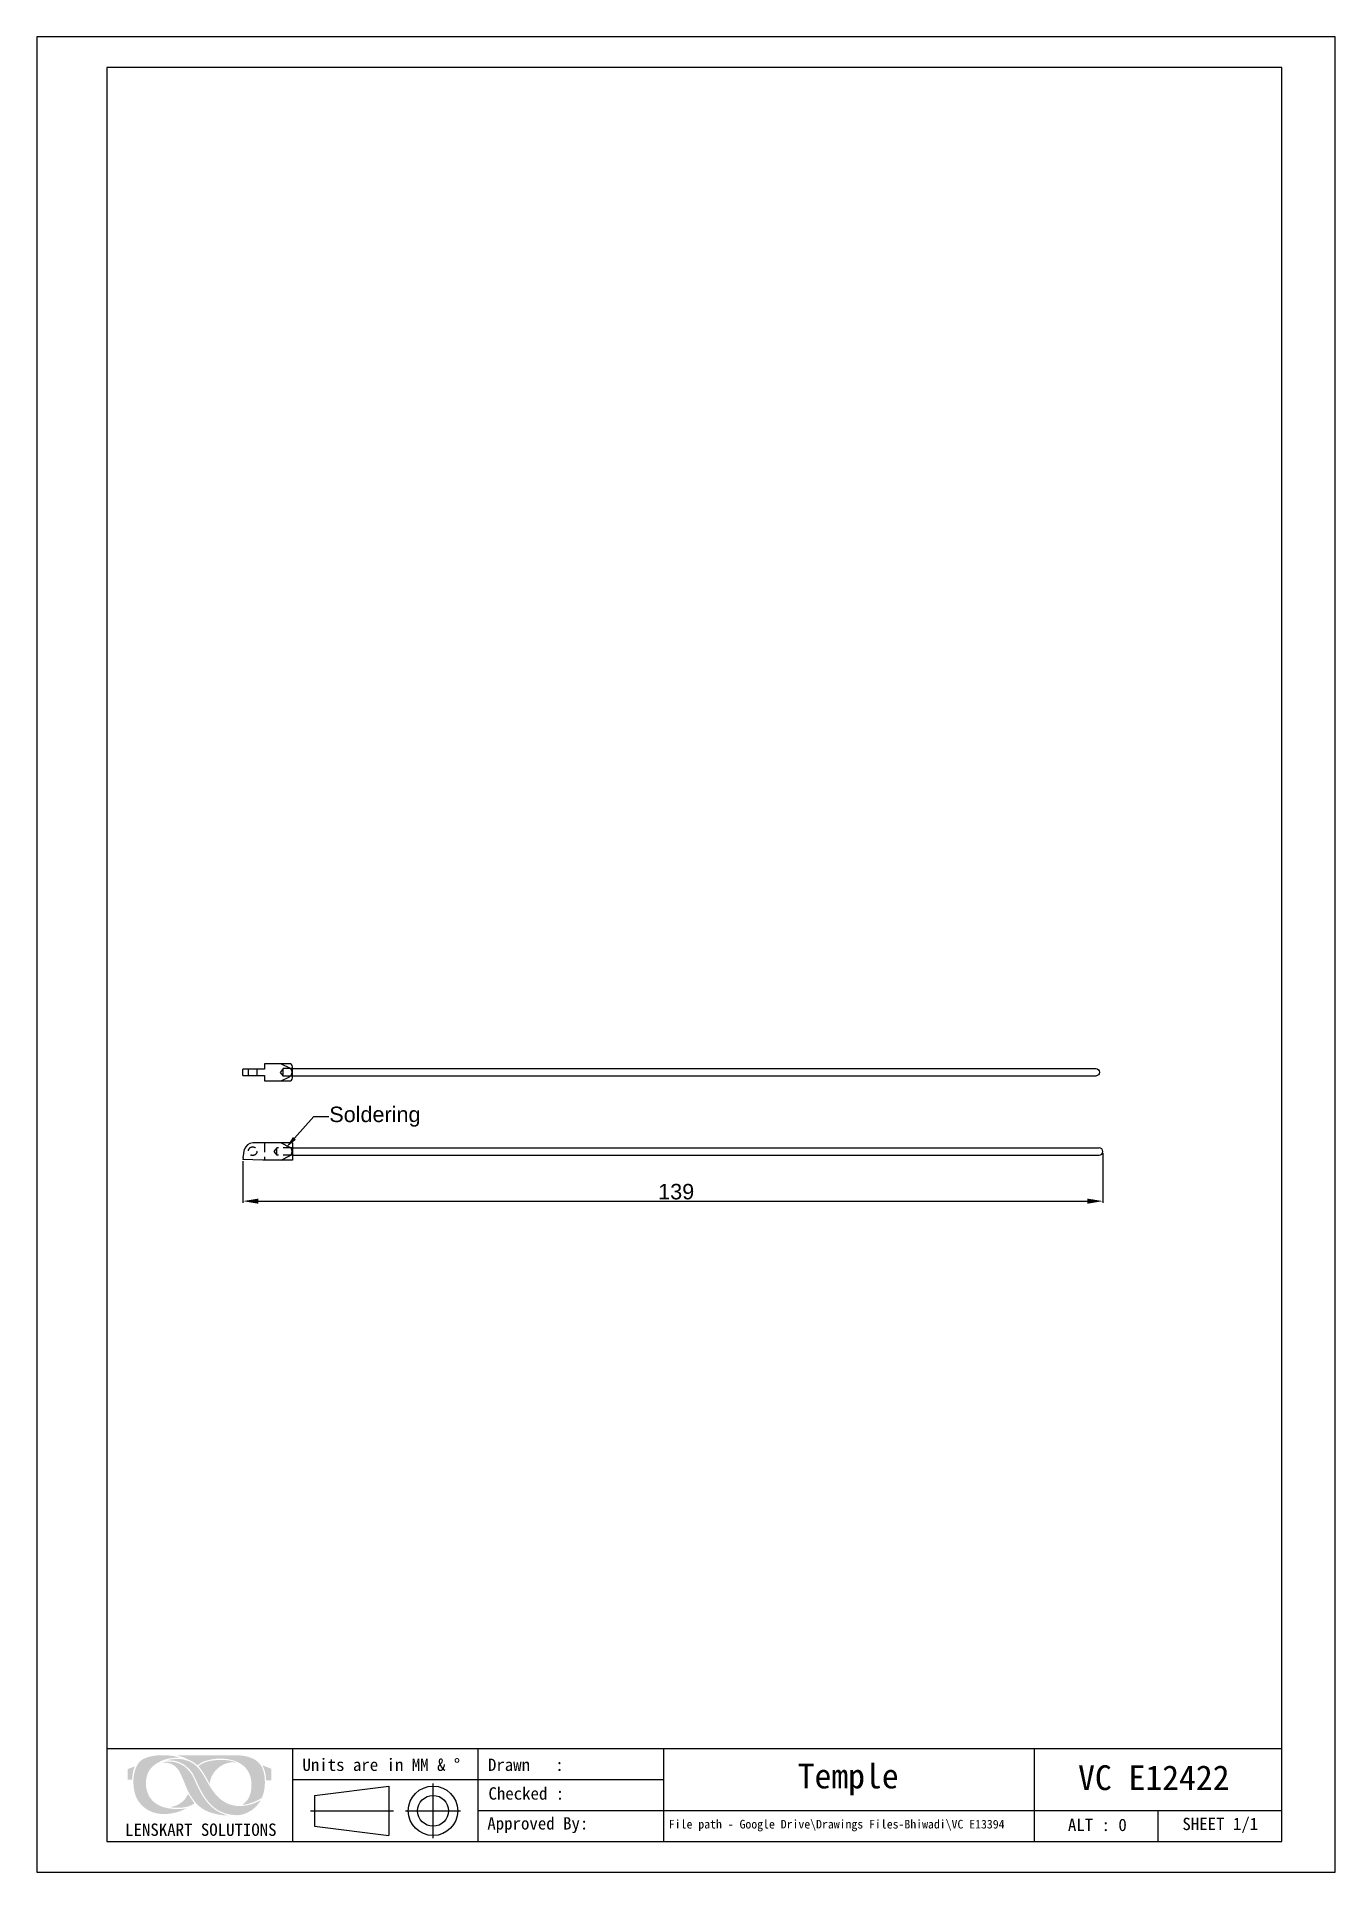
# Model space of a CAD drawing. Header units: millimetres. Extents: x 2642 to 2852, y 1723 to 2020.
import ezdxf
from ezdxf import colors
from ezdxf.entities.mleader import LeaderData, LeaderLine
from ezdxf.math import Vec2, Vec3

# ---------------------------------------------------------------- set-up
doc = ezdxf.new("R2010")
doc.units = ezdxf.units.MM
doc.linetypes.add('HIDDEN2', pattern=[0.1875, 0.125, -0.0625])
for name, color, linetype in [('Dimension', 3, 'Continuous'), ('Hidden Line', 1, 'HIDDEN2'), ('图框-线条', 7, 'Continuous')]:
    doc.layers.add(name, color=color, linetype=linetype)
doc.layers.add('绘图层', color=7, linetype='Continuous', lineweight=15)
doc.styles.get("Standard").update_dxf_attribs({"font": 'arial.ttf'})
doc.styles.add('宋体', font='SimSun.ttf')
doc.dimstyles.new('Standard$0', dxfattribs={"dimtxt": 2.3, "dimasz": 2, "dimexe": 1, "dimexo": 1, "dimgap": 1, "dimtad": 1, "dimdec": 1, "dimzin": 0, "dimdsep": 46, "dimtxsty": 'Standard', "dimcen": 0, "dimclrd": 4, "dimclre": 4, "dimclrt": 4, "dimadec": 1, "dimazin": 0, "dimtfac": 1, "dimtdec": 1, "dimtofl": 0, "dimtmove": 0, "dimatfit": 0, "dimfxl": 1, "dimtfillclr": 256, "dimtolj": 1, "dimtzin": 0, "dimlwd": -1, "dimlwe": -1, "dimarcsym": 1})

# ---------------------------------------------------------------- blocks, each defined once
blk = doc.blocks.new('*D2')
at = {"layer": 'Defpoints', "color": 0, "transparency": 16777216}
for p in [(2814.5, 1839.27), (2675.45, 1837.96), (2814.5, 1831.25)]:
    blk.add_point(p, dxfattribs=at)
at = {"layer": 'Dimension', "color": 3, "transparency": 16777216}
for p, q in [((2814.5, 1839.02), (2814.5, 1831)), ((2675.45, 1837.71), (2675.45, 1831)), ((2677.95, 1831.25), (2812, 1831.25))]:
    blk.add_line(p, q, dxfattribs=at)
for points in [[(2677.95, 1831.66), (2677.95, 1830.83), (2675.45, 1831.25)], [(2812, 1831.66), (2812, 1830.83), (2814.5, 1831.25)]]:
    blk.add_solid(points, dxfattribs=at)
at = {"layer": 'Dimension', "transparency": 16777216, "insert": (2745.51, 1832.77), "char_height": 2.5, "attachment_point": 5}
blk.add_mtext('\\A1;139', dxfattribs=at)

msp = doc.modelspace()

# ---------------------------------------------------------------- hatches: boundary and pattern name
at = {"layer": '图框-线条', "lineweight": 0, "ltscale": 0.1}
h = msp.add_hatch(color=252, dxfattribs=at)
edge = h.paths.add_edge_path()
edge.add_spline(control_points=[(2656.8, 1739.35), (2656.8, 1739.35), (2656.8, 1737.64), (2656.8, 1737.64), (2656.8, 1737.64), (2656.8, 1737.64), (2657.51, 1737.64), (2657.51, 1737.64), (2657.51, 1737.64), (2657.56, 1738.04), (2657.57, 1738.39), (2657.65, 1738.79), (2657.65, 1738.79), (2657.72, 1739.14), (2657.82, 1739.49), (2657.95, 1739.79), (2657.95, 1739.79), (2657.95, 1739.79), (2656.8, 1739.35), (2656.8, 1739.35)], knot_values=[0, 0, 0, 0, 0.166667, 0.166667, 0.166667, 0.166667, 0.333333, 0.333333, 0.333333, 0.333333, 0.5, 0.5, 0.5, 0.5, 0.666667, 0.666667, 0.666667, 0.666667, 1, 1, 1, 1], degree=3, periodic=0)
edge = h.paths.add_edge_path()
edge.add_spline(control_points=[(2679.2, 1737.56), (2679.2, 1737.56), (2680.01, 1737.56), (2680.01, 1737.56), (2680.01, 1737.56), (2680.01, 1737.56), (2680.01, 1739.41), (2680.01, 1739.41), (2680.01, 1739.41), (2680.01, 1739.41), (2678.6, 1739.97), (2678.6, 1739.97), (2678.6, 1739.97), (2678.74, 1739.61), (2678.9, 1739.35), (2679.01, 1738.9), (2679.01, 1738.9), (2679.13, 1738.45), (2679.16, 1738.05), (2679.2, 1737.56)], knot_values=[0, 0, 0, 0, 0.166667, 0.166667, 0.166667, 0.166667, 0.333333, 0.333333, 0.333333, 0.333333, 0.5, 0.5, 0.5, 0.5, 0.666667, 0.666667, 0.666667, 0.666667, 1, 1, 1, 1], degree=3, periodic=0)
edge = h.paths.add_edge_path(flags=17)
edge.add_spline(control_points=[(2663.72, 1733.22), (2663.85, 1733.11), (2664.67, 1733.1), (2664.82, 1733.09), (2664.82, 1733.09), (2665.7, 1733.07), (2667.02, 1733.28), (2667.59, 1733.83), (2667.59, 1733.83), (2667.54, 1733.92), (2667.51, 1733.95), (2667.45, 1734.02), (2667.45, 1734.02), (2667.45, 1734.02), (2666.58, 1735.31), (2666.58, 1735.31), (2666.58, 1735.31), (2666.37, 1735.05), (2666.28, 1734.55), (2665.48, 1733.94), (2665.48, 1733.94), (2665.01, 1733.57), (2664.45, 1733.32), (2663.72, 1733.22)], knot_values=[0, 0, 0, 0, 0.142857, 0.142857, 0.142857, 0.142857, 0.285714, 0.285714, 0.285714, 0.285714, 0.428571, 0.428571, 0.428571, 0.428571, 0.571429, 0.571429, 0.571429, 0.571429, 0.714286, 0.714286, 0.714286, 0.714286, 1, 1, 1, 1], degree=3, periodic=0)
edge = h.paths.add_edge_path(flags=17)
edge.add_spline(control_points=[(2668.27, 1739.8), (2668.32, 1739.71), (2668.33, 1739.72), (2668.39, 1739.65), (2668.39, 1739.65), (2669.04, 1738.91), (2669.97, 1737.12), (2670.09, 1736.99), (2670.09, 1736.99), (2670.15, 1738.49), (2671.4, 1739.8), (2672.64, 1740.23), (2672.64, 1740.23), (2673.28, 1740.46), (2673.63, 1740.47), (2674.36, 1740.4), (2674.36, 1740.4), (2674.12, 1740.59), (2673.11, 1740.76), (2672.86, 1740.79), (2672.86, 1740.79), (2671.64, 1740.92), (2669.89, 1740.81), (2668.81, 1740.21), (2668.81, 1740.21), (2668.64, 1740.11), (2668.33, 1739.92), (2668.27, 1739.8)], knot_values=[0, 0, 0, 0, 0.125, 0.125, 0.125, 0.125, 0.25, 0.25, 0.25, 0.25, 0.375, 0.375, 0.375, 0.375, 0.5, 0.5, 0.5, 0.5, 0.625, 0.625, 0.625, 0.625, 0.75, 0.75, 0.75, 0.75, 1, 1, 1, 1], degree=3, periodic=0)
edge = h.paths.add_edge_path()
edge.add_spline(control_points=[(2667.69, 1737.44), (2667.28, 1738.36), (2667.15, 1738.61), (2666.51, 1739.3), (2666.51, 1739.3), (2665.64, 1740.25), (2664.29, 1740.72), (2662.97, 1740.54), (2662.97, 1740.54), (2662.88, 1740.52), (2662.8, 1740.51), (2662.72, 1740.5), (2662.72, 1740.5), (2662.72, 1740.5), (2662.49, 1740.42), (2662.49, 1740.42), (2662.49, 1740.42), (2663.25, 1740.39), (2663.85, 1740.28), (2664.36, 1739.89), (2664.36, 1739.89), (2664.87, 1739.51), (2665.06, 1739.21), (2665.38, 1738.54), (2665.38, 1738.54), (2665.91, 1737.46), (2666.27, 1736.25), (2666.86, 1735.25), (2666.86, 1735.25), (2667.49, 1734.18), (2668.11, 1733.4), (2669.17, 1732.78), (2669.17, 1732.78), (2670.02, 1732.28), (2671.81, 1731.81), (2673, 1731.86), (2673, 1731.86), (2672.87, 1731.92), (2672.69, 1731.95), (2672.53, 1732), (2672.53, 1732), (2670.32, 1732.67), (2669.04, 1734.55), (2668.07, 1736.61), (2668.07, 1736.61), (2667.93, 1736.89), (2667.81, 1737.16), (2667.69, 1737.44)], knot_values=[0, 0, 0, 0, 0.076923, 0.076923, 0.076923, 0.076923, 0.153846, 0.153846, 0.153846, 0.153846, 0.230769, 0.230769, 0.230769, 0.230769, 0.307692, 0.307692, 0.307692, 0.307692, 0.384615, 0.384615, 0.384615, 0.384615, 0.461538, 0.461538, 0.461538, 0.461538, 0.538462, 0.538462, 0.538462, 0.538462, 0.615385, 0.615385, 0.615385, 0.615385, 0.692308, 0.692308, 0.692308, 0.692308, 0.769231, 0.769231, 0.769231, 0.769231, 0.846154, 0.846154, 0.846154, 0.846154, 1, 1, 1, 1], degree=3, periodic=0)
edge = h.paths.add_edge_path()
edge.add_spline(control_points=[(2678.31, 1734.29), (2678.28, 1734.29), (2677.46, 1733.9), (2677.29, 1733.84), (2677.29, 1733.84), (2676.94, 1733.7), (2676.52, 1733.57), (2676.13, 1733.5), (2676.13, 1733.5), (2675.15, 1733.31), (2674.44, 1733.31), (2673.51, 1733.58), (2673.51, 1733.58), (2671.92, 1734.05), (2671, 1735.16), (2670.25, 1736.32), (2670.25, 1736.32), (2668.93, 1738.37), (2668.39, 1740.36), (2665.85, 1740.9), (2665.85, 1740.9), (2665.42, 1740.99), (2664.9, 1741.03), (2664.45, 1740.99), (2664.45, 1740.99), (2664.15, 1740.97), (2663.43, 1740.9), (2663.21, 1740.77), (2663.21, 1740.77), (2664.33, 1740.79), (2665.21, 1740.57), (2666, 1740.01), (2666, 1740.01), (2667.66, 1738.82), (2667.71, 1737.58), (2668.57, 1736.03), (2668.57, 1736.03), (2668.99, 1735.29), (2669.29, 1734.72), (2669.86, 1734.05), (2669.86, 1734.05), (2671.05, 1732.66), (2672.31, 1732.04), (2674.25, 1731.9), (2674.25, 1731.9), (2675.19, 1731.83), (2676.13, 1732.25), (2676.75, 1732.64), (2676.75, 1732.64), (2677.18, 1732.91), (2677.51, 1733.24), (2677.83, 1733.61), (2677.83, 1733.61), (2678, 1733.8), (2678.18, 1734.09), (2678.31, 1734.29)], knot_values=[0, 0, 0, 0, 0.066667, 0.066667, 0.066667, 0.066667, 0.133333, 0.133333, 0.133333, 0.133333, 0.2, 0.2, 0.2, 0.2, 0.266667, 0.266667, 0.266667, 0.266667, 0.333333, 0.333333, 0.333333, 0.333333, 0.4, 0.4, 0.4, 0.4, 0.466667, 0.466667, 0.466667, 0.466667, 0.533333, 0.533333, 0.533333, 0.533333, 0.6, 0.6, 0.6, 0.6, 0.666667, 0.666667, 0.666667, 0.666667, 0.733333, 0.733333, 0.733333, 0.733333, 0.8, 0.8, 0.8, 0.8, 0.866667, 0.866667, 0.866667, 0.866667, 1, 1, 1, 1], degree=3, periodic=0)
edge = h.paths.add_edge_path()
edge.add_spline(control_points=[(2668.11, 1739.95), (2668.67, 1740.39), (2668.84, 1740.53), (2669.66, 1740.76), (2669.66, 1740.76), (2671.53, 1741.28), (2673.94, 1741.14), (2675.41, 1739.99), (2675.41, 1739.99), (2676.21, 1739.36), (2676.86, 1738.26), (2676.83, 1736.71), (2676.83, 1736.71), (2676.8, 1735.57), (2676.52, 1734.46), (2675.61, 1733.8), (2675.61, 1733.8), (2675.55, 1733.76), (2675.31, 1733.6), (2675.25, 1733.58), (2675.25, 1733.58), (2676.14, 1733.53), (2677.53, 1734.13), (2678.27, 1734.55), (2678.27, 1734.55), (2678.54, 1734.71), (2678.52, 1734.68), (2678.63, 1735), (2678.63, 1735), (2679.1, 1736.26), (2679.11, 1738.01), (2678.69, 1739.24), (2678.69, 1739.24), (2678.49, 1739.8), (2678.28, 1740.1), (2677.91, 1740.47), (2677.91, 1740.47), (2677.15, 1741.23), (2675.64, 1741.58), (2674.55, 1741.58), (2674.55, 1741.58), (2671.33, 1741.58), (2668.02, 1741.62), (2664.81, 1741.58), (2664.81, 1741.58), (2665.04, 1741.48), (2665.46, 1741.38), (2665.73, 1741.29), (2665.73, 1741.29), (2666, 1741.19), (2667.18, 1740.63), (2667.41, 1740.49), (2667.41, 1740.49), (2667.73, 1740.3), (2668.05, 1739.99), (2668.11, 1739.95)], knot_values=[0, 0, 0, 0, 0.066667, 0.066667, 0.066667, 0.066667, 0.133333, 0.133333, 0.133333, 0.133333, 0.2, 0.2, 0.2, 0.2, 0.266667, 0.266667, 0.266667, 0.266667, 0.333333, 0.333333, 0.333333, 0.333333, 0.4, 0.4, 0.4, 0.4, 0.466667, 0.466667, 0.466667, 0.466667, 0.533333, 0.533333, 0.533333, 0.533333, 0.6, 0.6, 0.6, 0.6, 0.666667, 0.666667, 0.666667, 0.666667, 0.733333, 0.733333, 0.733333, 0.733333, 0.8, 0.8, 0.8, 0.8, 0.866667, 0.866667, 0.866667, 0.866667, 1, 1, 1, 1], degree=3, periodic=0)
edge = h.paths.add_edge_path()
edge.add_spline(control_points=[(2666.33, 1733), (2666.19, 1733.01), (2665.93, 1732.95), (2665.77, 1732.93), (2665.77, 1732.93), (2663.2, 1732.69), (2660.16, 1733.37), (2659.79, 1736.52), (2659.79, 1736.52), (2659.62, 1737.98), (2660.08, 1739.31), (2661.25, 1740.11), (2661.25, 1740.11), (2662.43, 1740.92), (2663.6, 1741.24), (2665.33, 1741.19), (2665.33, 1741.19), (2665.33, 1741.19), (2664.64, 1741.38), (2664.64, 1741.38), (2664.64, 1741.38), (2663.11, 1741.71), (2660.82, 1741.72), (2659.47, 1741.05), (2659.47, 1741.05), (2658.71, 1740.67), (2658.29, 1740.1), (2657.99, 1739.15), (2657.99, 1739.15), (2657.5, 1737.53), (2657.64, 1735.03), (2658.86, 1733.76), (2658.86, 1733.76), (2659.01, 1733.59), (2659.09, 1733.48), (2659.27, 1733.33), (2659.27, 1733.33), (2659.46, 1733.18), (2659.5, 1733.12), (2659.74, 1732.95), (2659.74, 1732.95), (2661.32, 1731.84), (2663.37, 1731.9), (2665.17, 1732.5), (2665.17, 1732.5), (2665.38, 1732.57), (2665.59, 1732.66), (2665.78, 1732.74), (2665.78, 1732.74), (2665.9, 1732.79), (2666.26, 1732.99), (2666.33, 1733)], knot_values=[0, 0, 0, 0, 0.071429, 0.071429, 0.071429, 0.071429, 0.142857, 0.142857, 0.142857, 0.142857, 0.214286, 0.214286, 0.214286, 0.214286, 0.285714, 0.285714, 0.285714, 0.285714, 0.357143, 0.357143, 0.357143, 0.357143, 0.428571, 0.428571, 0.428571, 0.428571, 0.5, 0.5, 0.5, 0.5, 0.571429, 0.571429, 0.571429, 0.571429, 0.642857, 0.642857, 0.642857, 0.642857, 0.714286, 0.714286, 0.714286, 0.714286, 0.785714, 0.785714, 0.785714, 0.785714, 0.857143, 0.857143, 0.857143, 0.857143, 1, 1, 1, 1], degree=3, periodic=0)

# ---------------------------------------------------------------- linework, layer by layer
for p, q in [((2843.44, 2014.66), (2653.44, 2014.66)), ((2653.44, 2014.66), (2653.44, 1727.66)), ((2843.44, 1727.66), (2843.44, 2014.66)), ((2681.63, 1853.49), (2682.96, 1852.8)), ((2675.45, 1851.59), (2675.45, 1852.59)), ((2681.63, 1850.69), (2682.96, 1851.38)), ((2675.46, 1838.24), (2675.72, 1839.64)), ((2683.44, 1840.67), (2677.02, 1840.67)), ((2681.63, 1840.67), (2682.96, 1839.98)), ((2681.63, 1837.87), (2682.96, 1838.56)), ((2683.44, 1840.67), (2683.44, 1837.87)), ((2683.44, 1839.87), (2813.9, 1839.87)), ((2683.44, 1838.67), (2813.9, 1838.67)), ((2675.46, 1838.24), (2675.45, 1837.96)), ((2678.67, 1837.87), (2675.45, 1837.96)), ((2683.44, 1837.87), (2678.67, 1837.87)), ((2653.44, 1742.66), (2843.44, 1742.66)), ((2683.44, 1742.66), (2683.44, 1727.66)), ((2713.44, 1742.66), (2713.44, 1727.66)), ((2743.44, 1742.66), (2743.44, 1727.66)), ((2803.44, 1727.66), (2803.44, 1742.66)), ((2683.44, 1737.66), (2743.44, 1737.66)), ((2687.04, 1735.1), (2699.04, 1736.6)), ((2687.04, 1735.1), (2687.04, 1730.1)), ((2699.04, 1736.6), (2699.04, 1728.6)), ((2706.19, 1728.15), (2706.19, 1737.04)), ((2686.38, 1732.6), (2699.77, 1732.6)), ((2701.74, 1732.6), (2710.63, 1732.6)), ((2713.44, 1732.66), (2843.44, 1732.66)), ((2823.44, 1727.66), (2823.44, 1732.66)), ((2687.04, 1730.1), (2699.04, 1728.6)), ((2653.44, 1727.66), (2843.44, 1727.66))]:
    msp.add_line(p, q)
msp.add_lwpolyline([(2642.1, 1722.66), (2852.1, 1722.66), (2852.1, 2019.66), (2642.1, 2019.66)], close=True)
for points in [[(2675.45, 1851.59), (2678.94, 1851.59), (2678.94, 1850.69), (2682.94, 1850.69, 0.414214), (2683.44, 1851.19), (2683.44, 1852.99, 0.414214), (2682.94, 1853.49), (2678.94, 1853.49), (2678.94, 1852.59), (2675.45, 1852.59)], [(2683.44, 1852.69), (2813.39, 1852.69, -0.92163), (2813.39, 1851.49), (2683.44, 1851.49)]]:
    msp.add_lwpolyline(points, format="xyb")
for radius in [4, 2.5]:
    msp.add_circle((2706.19, 1732.6), radius)
for centre, radius, start, end in [((2682.59, 1852.09), 0.8, 297.521, 62.479), ((2677.02, 1839.33), 1.34, 90, 166.505), ((2682.59, 1839.27), 0.8, 297.521, 62.479), ((2813.9, 1839.27), 0.6, 270, 90)]:
    msp.add_arc(centre, radius, start, end)
at = {"layer": 'Hidden Line', "ltscale": 12}
for p, q in [((2676.32, 1851.59), (2676.32, 1852.59)), ((2677.72, 1851.59), (2677.72, 1852.59)), ((2681.94, 1852.69), (2681.44, 1852.06)), ((2681.44, 1852.06), (2681.94, 1851.49)), ((2681.94, 1851.49), (2681.94, 1852.69)), ((2683.44, 1852.69), (2681.94, 1852.69)), ((2683.44, 1851.49), (2681.94, 1851.49)), ((2678.94, 1840.67), (2678.94, 1837.87)), ((2680.94, 1839.87), (2680.44, 1839.27)), ((2680.44, 1839.27), (2680.94, 1838.67)), ((2680.94, 1838.67), (2680.94, 1839.87)), ((2683.44, 1839.87), (2680.94, 1839.87)), ((2683.44, 1838.67), (2680.94, 1838.67))]:
    msp.add_line(p, q, dxfattribs=at)
msp.add_circle((2677.02, 1839.33), 0.7, dxfattribs=at)

# ---------------------------------------------------------------- texts
at = {"layer": '绘图层', "color": 7, "linetype": 'ByBlock', "lineweight": 9, "attachment_point": 5, "style": '宋体'}
for s, insert, char_height, width in [('\\pxql;{\\fNSimSun|b0|i0|c0|p49;Units are in MM & %%D}', (2700.34, 1740.04), 2, 30.5443), ('\\pxql;{\\fNSimSun|b0|i0|c0|p49;Drawn   : }', (2730.34, 1740.04), 2, 30.5443), ('{\\fNSimSun|b0|i0|c0|p49;Temple}', (2773.32, 1737.66), 4, 58.2869), ('{\\fNSimSun|b0|i0|c0|p49;VC E12422}', (2822.75, 1737.93), 4, 58.2869), ('\\pxql;{\\fNSimSun|b0|i0|c0|p49;Checked : }', (2726.6, 1735.39), 2, 22.9015), ('\\pxql;{\\fNSimSun|b0|i0|c0|p49;Approved By:}', (2726.42, 1730.28), 2, 22.9015), ('{\\fNSimSun|b0|i0|c0|p49;SHEET 1/1}', (2833.5, 1730.24), 2, 17.2791), ('{\\fSimSun|b0|i0|c134|p2;LENSKART SOLUTIONS}', (2668.64, 1729.53), 2, 58.9745), ('\\pxql;{\\fNSimSun|b0|i0|c0|p49;File path - Google Drive\\\\Drawings Files-Bhiwadi\\\\VC E13394}', (2789.27, 1730.21), 1.4, 89.89), ('{\\fNSimSun|b0|i0|c0|p49;ALT : 0}', (2813.62, 1730.31), 2, 17.2791)]:
    msp.add_mtext(s, dxfattribs=dict(at, insert=insert, char_height=char_height, width=width))

# ---------------------------------------------------------------- dimensions: what is measured, and where the dimension line sits
at = {"layer": 'Dimension'}
dim = msp.add_linear_dim(base=(2814.5, 1831.25), p1=(2675.45, 1837.96), p2=(2814.5, 1839.27), dimstyle='Standard$0', override={"dimtxt": 2.5, "dimasz": 2.5, "dimexe": 0.25, "dimexo": 0.25, "dimgap": 0.25, "dimdec": 0, "dimclrd": 3, "dimclre": 3, "dimclrt": 256, "dimadec": 2, "dimtdec": 2, "dimatfit": 3}, dxfattribs=at)
dim.commit()
dim.dimension.update_dxf_attribs({"geometry": '*D2', "text_midpoint": (2745.51, 1831.25), "dimtype": 160})

# ---------------------------------------------------------------- leaders
ml = msp.add_multileader_mtext('Standard', dxfattribs=at)
ml.set_content('Soldering ', color=256)
ml.set_leader_properties()
ml.build(insert=Vec2(0, 0))
ml.multileader.update_dxf_attribs({"dogleg_length": 0.36, "arrow_head_size": 2})
ctx = ml.context
ctx.base_point, ctx.char_height, ctx.arrow_head_size, ctx.landing_gap_size, ctx.plane_origin = Vec3(2689.32, 1844.92), 2.5, 2, 0.09, Vec3(2683.44, 1839.92)
notes = []
notes.append((ctx, [(0, (1, 1, 0), (2686.9, 1844.92), (1, 0), 2.43, [(0, [(2682.44, 1839.92)], 0, [])])]))
ctx.mtext.insert, ctx.mtext.flow_direction = Vec3(2689.41, 1846.54), 5
for ctx, leaders in notes:
    for number, flags, end, landing, length, lines in leaders:
        leader = LeaderData()
        leader.index, (leader.has_last_leader_line, leader.has_dogleg_vector, leader.attachment_direction) = number, flags
        leader.last_leader_point, leader.dogleg_vector, leader.dogleg_length = Vec3(end), Vec3(landing), length
        for number, points, colour, breaks in lines:
            line = LeaderLine()
            line.index, line.vertices, line.color, line.breaks = number, Vec3.list(points), colors.encode_raw_color(colour), breaks
            leader.lines.append(line)
        ctx.leaders.append(leader)

doc.saveas('drawing.dxf')
